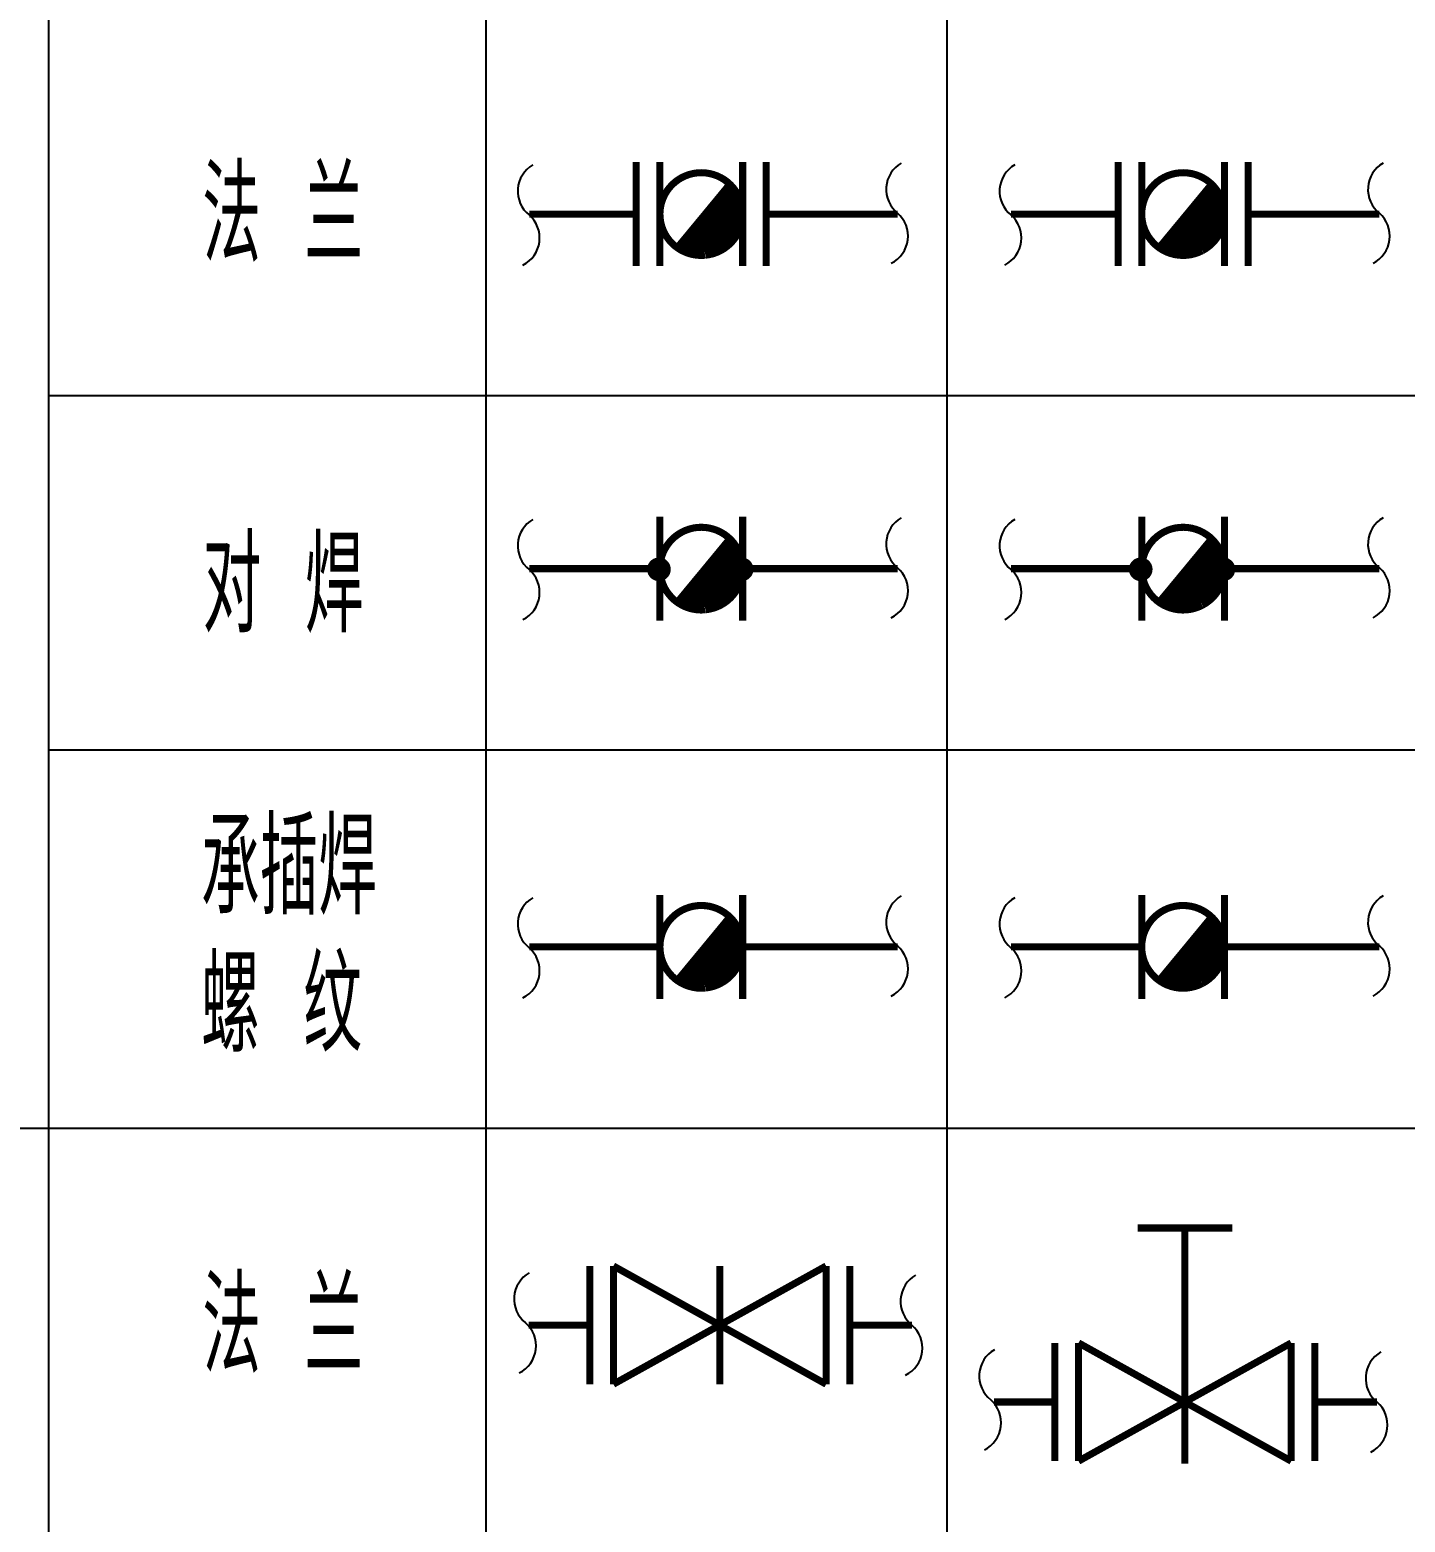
# Model space of a CAD drawing. Header units: inches. Extents: x -18 to 2014, y 4 to 801.
# Drawn here: x 1724.7 to 1782.9, y 336.6 to 399.7 of the extents above; entities that cross this region are included whole.
import ezdxf

# ---------------------------------------------------------------- set-up
doc = ezdxf.new("R2010")
doc.units = ezdxf.units.IN
doc.header["$MEASUREMENT"] = 0
doc.layers.add('TEXT', color=6, linetype='Continuous')
doc.styles.get("Standard").update_dxf_attribs({"font": 'pdatxt.shx', "bigfont": 'hztxt.shx'})

# ---------------------------------------------------------------- blocks, each defined once
blk = doc.blocks.new('BZH')
at = {"layer": 'TEXT', "color": 6}
for centre, start, end in [((0.5330142281600274, 0.6703013697842835), 120.0646550722237, 231.5087731403127), ((-0.5614378965001379, -0.6466804327719728), 296.5830063715022, 49.03599266516452)]:
    blk.add_arc(centre, 0.8563924881481542, start, end, dxfattribs=at)

msp = doc.modelspace()

# ---------------------------------------------------------------- linework, layer by layer
at = {"color": 3}
for p, q in [((1725.454441292659, 504.2416515922142), (1725.454441292659, 301.2416515922144)), ((1743.954441292659, 504.2416515922142), (1743.954441292659, 301.2416515922144)), ((1763.454441292659, 504.2416515922142), (1763.454441292659, 301.2416515922144)), ((1725.454441292659, 384.2416515922144), (1818.952195459141, 384.2416515922144)), ((1725.454441292659, 369.2416515922144), (1818.952195459141, 369.2416515922144)), ((1671.952195459141, 353.2416515922144), (1818.952195459141, 353.2416515922144))]:
    msp.add_line(p, q, dxfattribs=at)
at = {"color": 3, "const_width": 0.3}
for points in [[(1750.321731164134, 389.7131486019503), (1750.321731164134, 394.1131486019504)], [(1751.321731164134, 389.7131486019503), (1751.321731164134, 394.1131486019504)], [(1754.821731164134, 389.7131486019503), (1754.821731164134, 394.1131486019504)], [(1755.821731164134, 389.7131486019503), (1755.821731164134, 394.1131486019504)], [(1770.705008115305, 389.7131486019503), (1770.705008115305, 394.1131486019504)], [(1771.705008115305, 389.7131486019503), (1771.705008115305, 394.1131486019504)], [(1775.205008115305, 389.7131486019503), (1775.205008115305, 394.1131486019504)], [(1776.205008115305, 389.7131486019503), (1776.205008115305, 394.1131486019504)], [(1745.791428261406, 391.9131486019504), (1750.321731164134, 391.9131486019504)], [(1755.821731164134, 391.9131486019504), (1761.376820428116, 391.9131486019504)], [(1766.174705212577, 391.9131486019504), (1770.705008115305, 391.9131486019504)], [(1776.205008115305, 391.9131486019504), (1781.760097379287, 391.9131486019504)], [(1751.321731164134, 374.7131486019503), (1751.321731164134, 379.1131486019504)], [(1754.821731164134, 374.7131486019503), (1754.821731164134, 379.1131486019504)], [(1771.705008115305, 374.7131486019503), (1771.705008115305, 379.1131486019504)], [(1775.205008115305, 374.7131486019503), (1775.205008115305, 379.1131486019504)], [(1745.791428261406, 376.9131486019504), (1751.321731164134, 376.9131486019504)], [(1754.821731164134, 376.9131486019504), (1761.376820428116, 376.9131486019504)], [(1766.174705212577, 376.9131486019504), (1771.705008115305, 376.9131486019504)], [(1775.205008115305, 376.9131486019504), (1781.760097379287, 376.9131486019504)], [(1751.321731164134, 358.7131486019503), (1751.321731164134, 363.1131486019504)], [(1754.821731164134, 358.7131486019503), (1754.821731164134, 363.1131486019504)], [(1771.705008115305, 358.7131486019503), (1771.705008115305, 363.1131486019504)], [(1775.205008115305, 358.7131486019503), (1775.205008115305, 363.1131486019504)], [(1745.791428261406, 360.9131486019504), (1751.321731164134, 360.9131486019504)], [(1754.821731164134, 360.9131486019504), (1761.376820428116, 360.9131486019504)], [(1766.174705212577, 360.9131486019504), (1771.705008115305, 360.9131486019504)], [(1775.205008115305, 360.9131486019504), (1781.760097379287, 360.9131486019504)], [(1771.531850536098, 349.0194097316374), (1775.531850536098, 349.0194097316374)], [(1773.531850536098, 339.054449507722), (1773.531850536098, 349.1570913551425)], [(1748.354087830963, 347.4119060931394), (1748.354087830963, 342.4119060931392)], [(1749.354087830963, 347.4119060931394), (1749.354087830963, 342.4119060931392)], [(1749.354087830963, 342.4119060931392), (1758.354087830963, 347.4119060931392)], [(1749.354087830963, 347.4119060931392), (1758.354087830963, 342.4119060931392)], [(1753.854087830963, 347.4119060931392), (1753.854087830963, 342.4119060931394)], [(1758.354087830963, 347.4119060931392), (1758.354087830963, 342.4119060931394)], [(1759.354087830963, 347.4119060931392), (1759.354087830963, 342.4119060931394)], [(1745.775845788865, 344.9119060931392), (1748.354087830963, 344.9119060931392)], [(1759.354087830963, 344.9119060931392), (1761.985455416182, 344.9119060931392)], [(1768.031850536098, 344.1570913551425), (1768.031850536098, 339.1570913551423)], [(1769.031850536098, 344.1570913551425), (1778.031850536098, 339.1570913551425)], [(1769.031850536098, 339.1570913551425), (1778.031850536098, 344.1570913551425)], [(1769.031850536098, 344.1570913551425), (1769.031850536098, 339.1570913551423)], [(1778.031850536098, 344.1570913551425), (1778.031850536098, 339.1570913551425)], [(1779.031850536098, 344.1570913551425), (1779.031850536098, 339.1570913551425)], [(1765.453608494, 341.6570913551425), (1768.031850536098, 341.6570913551425)], [(1779.031850536098, 341.6570913551425), (1781.663218121317, 341.6570913551425)]]:
    msp.add_lwpolyline(points, dxfattribs=at)
at = {"color": 3}
for points, const_width in [([(1753.240533855662, 390.1713088701343, 635.0893452096394), (1753.22955991397, 390.170280251866, 635.0893452096394)], 0.3), ([(1752.528918957082, 391.2921217917254, 0.6348301506024983), (1753.880175822013, 391.9274789449183, 0.2239346970467923), (1753.58006149358, 392.5639693468748, 1)], 1.65), ([(1774.267365264101, 390.3631241302724, 1999.947515301888), (1774.26426351133, 390.3615024747663, 1999.947515301888)], 0.3), ([(1772.912195908253, 391.2921217917254, 0.6348301506024983), (1774.263452773184, 391.9274789449183, 0.2239346970467923), (1773.963338444751, 392.5639693468748, 1)], 1.65), ([(1753.240533855662, 375.1713088701343, 635.0893452096394), (1753.22955991397, 375.170280251866, 635.0893452096394)], 0.3), ([(1774.267365264101, 375.3631241302724, 1999.947515301888), (1774.26426351133, 375.3615024747663, 1999.947515301888)], 0.3), ([(1752.528918957082, 376.2921217917254, 0.6348301506024983), (1753.880175822013, 376.9274789449183, 0.2239346970467923), (1753.58006149358, 377.5639693468748, 1)], 1.65), ([(1772.912195908253, 376.2921217917254, 0.6348301506024983), (1774.263452773184, 376.9274789449183, 0.2239346970467923), (1773.963338444751, 377.5639693468748, 1)], 1.65), ([(1753.240533855662, 359.1713088701343, 635.0893452096394), (1753.22955991397, 359.170280251866, 635.0893452096394)], 0.3), ([(1752.528918957082, 360.2921217917254, 0.6348301506024983), (1753.880175822013, 360.9274789449183, 0.2239346970467923), (1753.58006149358, 361.5639693468748, 1)], 1.65), ([(1774.267365264101, 359.3631241302724, 1999.947515301888), (1774.26426351133, 359.3615024747663, 1999.947515301888)], 0.3), ([(1772.912195908253, 360.2921217917254, 0.6348301506024983), (1774.263452773184, 360.9274789449183, 0.2239346970467923), (1773.963338444751, 361.5639693468748, 1)], 1.65)]:
    msp.add_lwpolyline(points, format="xyb", dxfattribs=dict(at, const_width=const_width))
at = {"color": 3, "const_width": 0.5}
for points in [[(1751.029765136088, 376.8846586493488, 1), (1751.529765136088, 376.8846586493488, 1)], [(1754.529765136088, 376.8846586493488, 1), (1755.029765136088, 376.8846586493488, 1)], [(1771.413042087259, 376.8846586493488, 1), (1771.913042087259, 376.8846586493488, 1)], [(1774.913042087259, 376.8846586493488, 1), (1775.413042087259, 376.8846586493488, 1)]]:
    msp.add_lwpolyline(points, format="xyb", close=True, dxfattribs=at)

# ---------------------------------------------------------------- block references
at = {"color": 3, "xscale": 1.5, "yscale": 1.5, "zscale": 1.5}
for p in [(1745.791428261406, 391.8745002913925), (1761.376820428116, 391.951796912508), (1766.174705212577, 391.8745002913925), (1781.760097379287, 391.951796912508), (1745.791428261406, 376.8745002913925), (1761.376820428116, 376.951796912508), (1766.174705212577, 376.8745002913925), (1781.760097379287, 376.951796912508), (1761.376820428116, 360.951796912508), (1781.760097379287, 360.951796912508), (1745.791428261406, 360.8745002913925), (1766.174705212577, 360.8745002913925), (1745.637094579183, 345.0050732086627), (1761.985455416182, 344.9119060931392), (1765.314857284318, 341.7502584706661), (1781.663218121317, 341.6570913551425)]:
    msp.add_blockref('BZH', p, dxfattribs=at)

# ---------------------------------------------------------------- texts
at = {"color": 3, "width": 0.62}
for s, p in [('法  兰', (1731.963621487201, 389.8833616168361)), ('对  焊', (1731.978656854391, 374.212176503336)), ('承插焊', (1731.910405931023, 362.28361698758)), ('螺  纹', (1731.910405931023, 356.4643506919334)), ('法  兰', (1731.963621487201, 342.8833616168361))]:
    msp.add_text(s, height=4, dxfattribs=at).set_placement(p)

doc.saveas('drawing.dxf')
